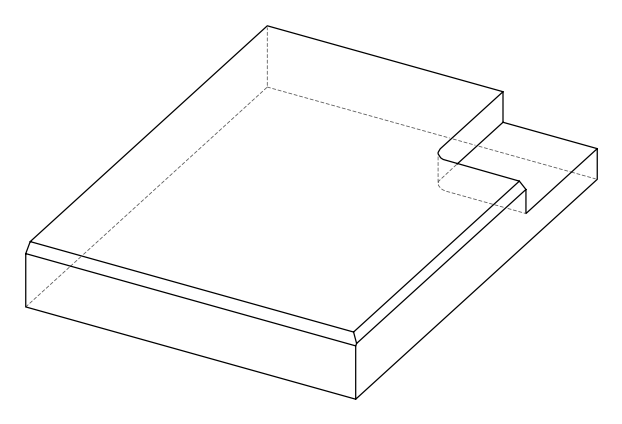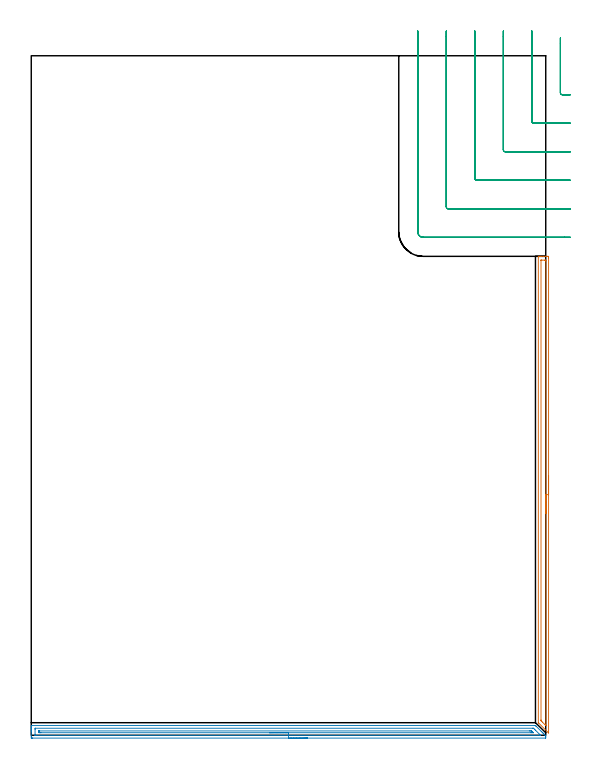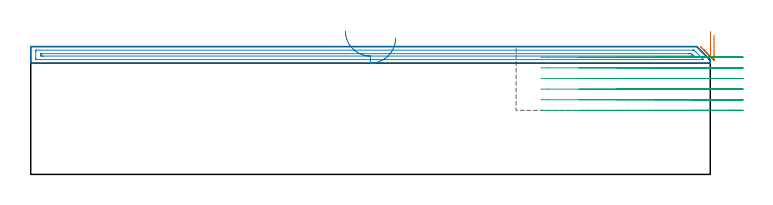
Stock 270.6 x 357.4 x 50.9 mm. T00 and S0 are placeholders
(PLAN: 3 operations, 1 tool changes, 19.8 min)
(1 AREA_MILL | FG_CHAMFER_SURFACE | UGT0205_001 | 4.17 min | 3726 mm3)
(2 AREA_MILL_1 | FG_CHAMFER_SURFACE_1 | UGT0205_001 | 6.61 min | 5820 mm3)
(3 MILL_CORNER_NOTCH_RECTANGULAR | CORNER_NOTCH_RECTANGULAR | UGT0201_136 | Follow Part, ap 5, ae 75% | 9.02 min | 206231 mm3)
(TOOL UGT0205_001 | Chamfer Mill 20 x 3 x 45 deg. | D20 FL50 Z2)
(TOOL UGT0201_136 | Carbide End Mill 20.0 | D20 FL30 Z4)
(OP 1 AREA_MILL)
G17 G21 G94 G90
T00 M6
G54
G17 G0 G90 X272.1 Y136.55 S1061 M3
G43 Z60.9 H0
Z55.5
G94 G1 Y136.512 Z54.628 F250.
Y136.398 Z53.764
Y136.209 Z52.912
Y135.947 Z52.08
Y135.613 Z51.274
Y135.21 Z50.5
Y134.742 Z49.764
Y134.211 Z49.072
Y133.621 Z48.429
Y132.978 Z47.84
Y132.286 Z47.308
Y131.55 Z46.84
Y130.776 Z46.437
Y129.97 Z46.103
Y129.138 Z45.841
Y128.287 Z45.652
Y127.422 Z45.538
Y126.55 Z45.5
X272.099 Y1.358 Z45.501
X272.095 Y1.217 Z45.504
X272.053 Y1.254 Z45.546
X271.919 Y1.381 Z45.68
X266.919 Y6.381 Z50.681
X266.717 Y6.586 Z50.876
X266.696 Y6.613 Z50.895
X266.7 Y6.742 Z50.9
Y251.719
X266.703 Y251.89 Z50.888
X266.718 Y251.892 Z50.873
X267.096 Y251.9 Z50.503
X267.358 Z50.242
X268.074 Z49.521
X269.316 Z48.281
X270.726 Z46.869
X271.347 Z46.249
X271.61 Y251.897 Z45.986
X272.091 Y251.891 Z45.505
X272.094 Y251.761 Z45.503
X272.099 Y251.272 Z45.501
X272.1 Y250.777 Z45.5
Y126.55
X270.686 Z46.914
X270.685 Y5.224 Z46.915
X270.684 Y5.134 Z46.916
X270.681 Y5.09 Z46.919
X270.68 Y5.083 Z46.92
X270.67 Y5.09 Z46.93
X270.57 Y5.185 Z47.03
X270.346 Y5.404 Z47.254
X268.958 Y6.792 Z48.642
X268.56 Y7.193 Z49.04
X268.152 Y7.61 Z49.448
X268.121 Y7.651 Z49.479
X268.119 Y7.673 Z49.481
X268.116 Y7.726 Z49.484
X268.115 Y7.832 Z49.485
X268.114 Y8.046 Z49.486
X268.115 Y249.804 Z49.485
X268.116 Y249.857 Z49.484
X268.118 Y249.882 Z49.482
X268.12 Y249.888 Z49.48
X268.136 Y249.89 Z49.464
X268.548 Y249.899 Z49.052
X269.842 Z47.758
X270.317 Y249.897 Z47.283
X270.564 Y249.89 Z47.036
X270.679 Y249.882 Z46.921
X270.685 Y249.525 Z46.915
Y249.484
X270.686 Y126.55 Z46.914
Y125.679 Z46.952
Y124.814 Z47.066
Y123.962 Z47.255
Y123.13 Z47.517
Y122.324 Z47.851
Y121.55 Z48.254
Y120.814 Z48.723
Y120.122 Z49.254
Y119.479 Z49.843
Y118.89 Z50.486
Y118.359 Z51.178
Y117.89 Z51.914
Y117.487 Z52.688
Y117.153 Z53.494
Y116.891 Z54.326
Y116.702 Z55.178
Y116.588 Z56.043
Y116.55 Z56.914
G0 Z60.9
M5
M2
(OP 2 AREA_MILL_1)
G17 G21 G94 G90
T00 M6
G54
G17 G0 G90 X145.3 Y-1.5 S1061 M3
G43 Z60.9 H0
Z54.3
G94 G1 X145.262 Z53.428 F250.
X145.148 Z52.564
X144.959 Z51.712
X144.697 Z50.88
X144.363 Z50.074
X143.96 Z49.3
X143.492 Z48.564
X142.96 Z47.872
X142.371 Z47.229
X141.728 Z46.64
X141.036 Z46.109
X140.3 Z45.64
X139.526 Z45.237
X138.72 Z44.903
X137.888 Z44.641
X137.036 Z44.452
X136.172 Z44.338
X135.3 Z44.3
X0.729 Y-1.499 Z44.301
X0.6
X0.007 Y-1.491 Z44.305
X0.003 Y-1.478 Z44.319
X0. Y-0.88 Z44.916
Y-0.588 Z45.208
Y1.8 Z47.594
Y2.385 Z48.182
Y2.693 Z48.49
Y3.279 Z49.075
Y3.587 Z49.382
Y4.188 Z49.987
Y4.673 Z50.472
X0.007 Y5.043 Z50.834
X0.01 Y5.097 Z50.888
X0.154 Y5.1 Z50.9
X265.094
X265.195 Y5.096 Z50.889
X265.27 Y5.032 Z50.828
X265.376 Y4.927 Z50.722
X265.54 Y4.761 Z50.559
X265.767 Y4.533 Z50.333
X268.216 Y2.084 Z47.884
X268.503 Y1.8 Z47.595
X269.108 Y1.192 Z46.992
X269.396 Y0.907 Z46.701
X269.554 Y0.747 Z46.545
X269.682 Y0.619 Z46.417
X269.843 Y0.46 Z46.255
X270. Y0.301 Z46.099
X270.129 Y0.172 Z45.97
X270.289 Y0.013 Z45.808
X270.446 Y-0.146 Z45.652
X270.59 Y-0.293 Z45.504
X270.6 Y-0.364 Z45.435
Y-0.742 Z45.057
Y-1.159 Z44.641
X270.59 Y-1.492 Z44.305
X270.515 Y-1.5 Z44.3
X135.3
Y-0.086 Z45.714
X2.384 Y-0.085 Z45.715
X2.285 Y-0.084 Z45.716
X2.089 Y-0.079 Z45.721
X2.009 Y-0.07 Z45.73
X2.006 Y-0.041 Z45.759
X2.003 Y0.013 Z45.813
X2. Y0.397 Z46.197
X2.001 Y3.077 Z48.877
X2.007 Y3.587 Z49.387
X2.01 Y3.676 Z49.476
X2.187 Y3.682 Z49.482
X2.286 Y3.685 Z49.485
X263.756
X263.854 Y3.684 Z49.484
X264.051 Y3.68 Z49.48
X264.163 Y3.675 Z49.475
X264.195 Y3.648 Z49.448
X264.261 Y3.587 Z49.387
X264.648 Y3.203 Z49.003
X265.157 Y2.693 Z48.493
X267.324 Y0.526 Z46.326
X267.834 Y0.013 Z45.813
X267.905 Y-0.062 Z45.738
X267.916 Y-0.076 Z45.724
X267.85 Y-0.08 Z45.72
X267.719 Y-0.084 Z45.716
X267.521 Y-0.085 Z45.715
X267.423 Y-0.086 Z45.714
X135.3
Y1.328 Z47.128
X5.06 Y1.329 Z47.129
X4.638 Y1.33 Z47.13
X4.168 Y1.333 Z47.133
X4.021 Y1.335 Z47.135
X4.008 Y1.632 Z47.432
X4.003 Y1.8 Z47.6
X4.001 Y1.967 Z47.767
X4.005 Y2.137 Z47.937
X4.01 Y2.248 Z48.048
X4.015 Y2.266 Z48.066
X4.023 Y2.267 Z48.067
X4.051 Y2.27 Z48.07
X4.168 Y2.271 Z48.071
X261.972
X262.394 Y2.27 Z48.07
X262.864 Y2.267 Z48.067
X263.02 Y2.264 Z48.064
X263.134 Y2.254 Z48.054
X263.226 Y2.166 Z47.966
X263.6 Y1.8 Z47.6
X263.756 Y1.645 Z47.445
X263.979 Y1.418 Z47.218
X264.033 Y1.36 Z47.16
X264.053 Y1.336 Z47.136
X264.049 Y1.335 Z47.135
X263.999 Y1.332 Z47.132
X263.756 Y1.33 Z47.13
X263.334 Y1.329 Z47.129
X262.864 Y1.328 Z47.128
X135.3
X134.428 Z47.167
X133.564 Z47.28
X132.712 Z47.469
X131.88 Z47.732
X131.074 Z48.065
X130.3 Z48.468
X129.564 Z48.937
X128.872 Z49.468
X128.229 Z50.057
X127.64 Z50.701
X127.108 Z51.393
X126.64 Z52.128
X126.237 Z52.902
X125.903 Z53.708
X125.641 Z54.54
X125.452 Z55.392
X125.338 Z56.257
X125.3 Z57.128
G0 Z60.9
M5
M2
(OP 3 MILL_CORNER_NOTCH_RECTANGULAR)
G17 G21 G94 G90
T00 M6
G54
G17 G0 G90 X278.3 Y366.78 S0 M3
G43 Z60.9 H0
Z46.667
G94 G1 Y363.78 F250.
Y337.894 F500.
G3 X279.294 Y336.9 R1.
G1 X280.6
X283.6 F250.
G0 Z60.9
X263.3 Y370.4
Z46.667
G1 Y367.4
Y322.894 F500.
G3 X264.294 Y321.9 R1.
G1 X280.6
X283.6 F250.
G0 Z60.9
X248.3 Y370.4
Z46.667
G1 Y367.4
Y307.895 F500.
G3 X249.295 Y306.9 R1.
G1 X280.6
X283.6 F250.
G0 Z60.9
X233.3 Y370.4
Z46.667
G1 Y367.4
Y292.895 F500.
G3 X234.295 Y291.9 R1.
G1 X280.6
X283.6 F250.
G0 Z60.9
X218.3 Y370.4
Z46.667
G1 Y367.4
Y277.895 F500.
G3 X219.295 Y276.9 R1.
G1 X280.6
X283.6 F250.
G0 Z60.9
X203.3 Y370.4
Z46.667
G1 Y367.4
Y264.7 F500.
G3 X206.1 Y261.9 R2.8
G1 X280.6
X283.6 F250.
G0 Z60.9
X278.3 Y366.78
Z42.433
G1 Y363.78
Y337.894 F500.
G3 X279.294 Y336.9 R1.
G1 X280.6
X283.6 F250.
G0 Z60.9
X263.3 Y370.4
Z42.433
G1 Y367.4
Y322.894 F500.
G3 X264.294 Y321.9 R1.
G1 X280.6
X283.6 F250.
G0 Z60.9
X248.3 Y370.4
Z42.433
G1 Y367.4
Y307.895 F500.
G3 X249.295 Y306.9 R1.
G1 X280.6
X283.6 F250.
G0 Z60.9
X233.3 Y370.4
Z42.433
G1 Y367.4
Y292.895 F500.
G3 X234.295 Y291.9 R1.
G1 X280.6
X283.6 F250.
G0 Z60.9
X218.3 Y370.4
Z42.433
G1 Y367.4
Y277.895 F500.
G3 X219.295 Y276.9 R1.
G1 X280.6
X283.6 F250.
G0 Z60.9
X203.3 Y370.4
Z42.433
G1 Y367.4
Y264.7 F500.
G3 X206.1 Y261.9 R2.8
G1 X280.6
X283.6 F250.
G0 Z60.9
X278.3 Y366.78
Z38.2
G1 Y363.78
Y337.894 F500.
G3 X279.294 Y336.9 R1.
G1 X280.6
X283.6 F250.
G0 Z60.9
X263.3 Y370.4
Z38.2
G1 Y367.4
Y322.894 F500.
G3 X264.294 Y321.9 R1.
G1 X280.6
X283.6 F250.
G0 Z60.9
X248.3 Y370.4
Z38.2
G1 Y367.4
Y307.895 F500.
G3 X249.295 Y306.9 R1.
G1 X280.6
X283.6 F250.
G0 Z60.9
X233.3 Y370.4
Z38.2
G1 Y367.4
Y292.895 F500.
G3 X234.295 Y291.9 R1.
G1 X280.6
X283.6 F250.
G0 Z60.9
X218.3 Y370.4
Z38.2
G1 Y367.4
Y277.895 F500.
G3 X219.295 Y276.9 R1.
G1 X280.6
X283.6 F250.
G0 Z60.9
X203.3 Y370.4
Z38.2
G1 Y367.4
Y264.7 F500.
G3 X206.1 Y261.9 R2.8
G1 X280.6
X283.6 F250.
G0 Z60.9
X278.3 Y366.78
Z33.967
G1 Y363.78
Y337.894 F500.
G3 X279.294 Y336.9 R1.
G1 X280.6
X283.6 F250.
G0 Z60.9
X263.3 Y370.4
Z33.967
G1 Y367.4
Y322.894 F500.
G3 X264.294 Y321.9 R1.
G1 X280.6
X283.6 F250.
G0 Z60.9
X248.3 Y370.4
Z33.967
G1 Y367.4
Y307.895 F500.
G3 X249.295 Y306.9 R1.
G1 X280.6
X283.6 F250.
G0 Z60.9
X233.3 Y370.4
Z33.967
G1 Y367.4
Y292.895 F500.
G3 X234.295 Y291.9 R1.
G1 X280.6
X283.6 F250.
G0 Z60.9
X218.3 Y370.4
Z33.967
G1 Y367.4
Y277.895 F500.
G3 X219.295 Y276.9 R1.
G1 X280.6
X283.6 F250.
G0 Z60.9
X203.3 Y370.4
Z33.967
G1 Y367.4
Y264.7 F500.
G3 X206.1 Y261.9 R2.8
G1 X280.6
X283.6 F250.
G0 Z60.9
X278.3 Y366.78
Z29.733
G1 Y363.78
Y337.894 F500.
G3 X279.294 Y336.9 R1.
G1 X280.6
X283.6 F250.
G0 Z60.9
X263.3 Y370.4
Z29.733
G1 Y367.4
Y322.894 F500.
G3 X264.294 Y321.9 R1.
G1 X280.6
X283.6 F250.
G0 Z60.9
X248.3 Y370.4
Z29.733
G1 Y367.4
Y307.895 F500.
G3 X249.295 Y306.9 R1.
G1 X280.6
X283.6 F250.
G0 Z60.9
X233.3 Y370.4
Z29.733
G1 Y367.4
Y292.895 F500.
G3 X234.295 Y291.9 R1.
G1 X280.6
X283.6 F250.
G0 Z60.9
X218.3 Y370.4
Z29.733
G1 Y367.4
Y277.895 F500.
G3 X219.295 Y276.9 R1.
G1 X280.6
X283.6 F250.
G0 Z60.9
X203.3 Y370.4
Z29.733
G1 Y367.4
Y264.7 F500.
G3 X206.1 Y261.9 R2.8
G1 X280.6
X283.6 F250.
G0 Z60.9
X278.3 Y366.78
Z25.5
G1 Y363.78
Y337.894 F500.
G3 X279.294 Y336.9 R1.
G1 X280.6
X283.6 F250.
G0 Z60.9
X263.3 Y370.4
Z25.5
G1 Y367.4
Y322.894 F500.
G3 X264.294 Y321.9 R1.
G1 X280.6
X283.6 F250.
G0 Z60.9
X248.3 Y370.4
Z25.5
G1 Y367.4
Y307.895 F500.
G3 X249.295 Y306.9 R1.
G1 X280.6
X283.6 F250.
G0 Z60.9
X233.3 Y370.4
Z25.5
G1 Y367.4
Y292.895 F500.
G3 X234.295 Y291.9 R1.
G1 X280.6
X283.6 F250.
G0 Z60.9
X218.3 Y370.4
Z25.5
G1 Y367.4
Y277.895 F500.
G3 X219.295 Y276.9 R1.
G1 X280.6
X283.6 F250.
G0 Z60.9
X203.3 Y370.4
Z25.5
G1 Y367.4
Y264.7 F500.
G3 X206.1 Y261.9 R2.8
G1 X280.6
X283.6 F250.
G0 Z60.9
M5
M2
